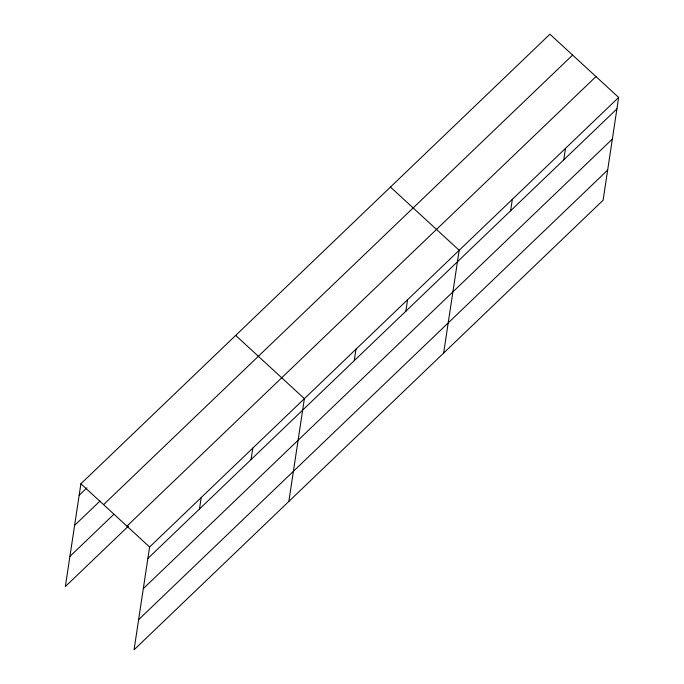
<?xml version="1.0" encoding="UTF-8"?>
<svg xmlns="http://www.w3.org/2000/svg" width="684" height="684" viewBox="0 0 684 684"><rect width="100%" height="100%" fill="white"/><g stroke="black" fill="none" stroke-linecap="round" stroke-linejoin="round"><path stroke-width="1.03" d="M618.652 97.436L149.608 547.012L134.064 649.8L603.1 200.224L618.652 97.436L549.936 34.2L80.9 483.776L65.348 586.564L128.498 526.039M199.471 509.024L201.207 497.559M251.062 459.571L252.798 448.106M288.845 501.44L304.389 398.652L235.681 335.416M354.252 360.665L355.988 349.199M405.851 311.211L407.578 299.746M443.634 353.081L459.178 250.293L390.461 187.057M510.597 210.8L512.333 199.343M563.761 159.851L565.488 148.385M79.164 495.242L86.859 487.854M74.607 525.372L100.018 501.021M103.575 504.647L572.611 55.071M69.905 556.425L113.8 514.351M126.933 526.141L595.978 76.565M147.872 558.477L616.917 108.901M143.315 588.616L612.36 139.04M138.621 619.661L607.666 170.085M80.9 483.776L149.608 547.012"/></g></svg>
